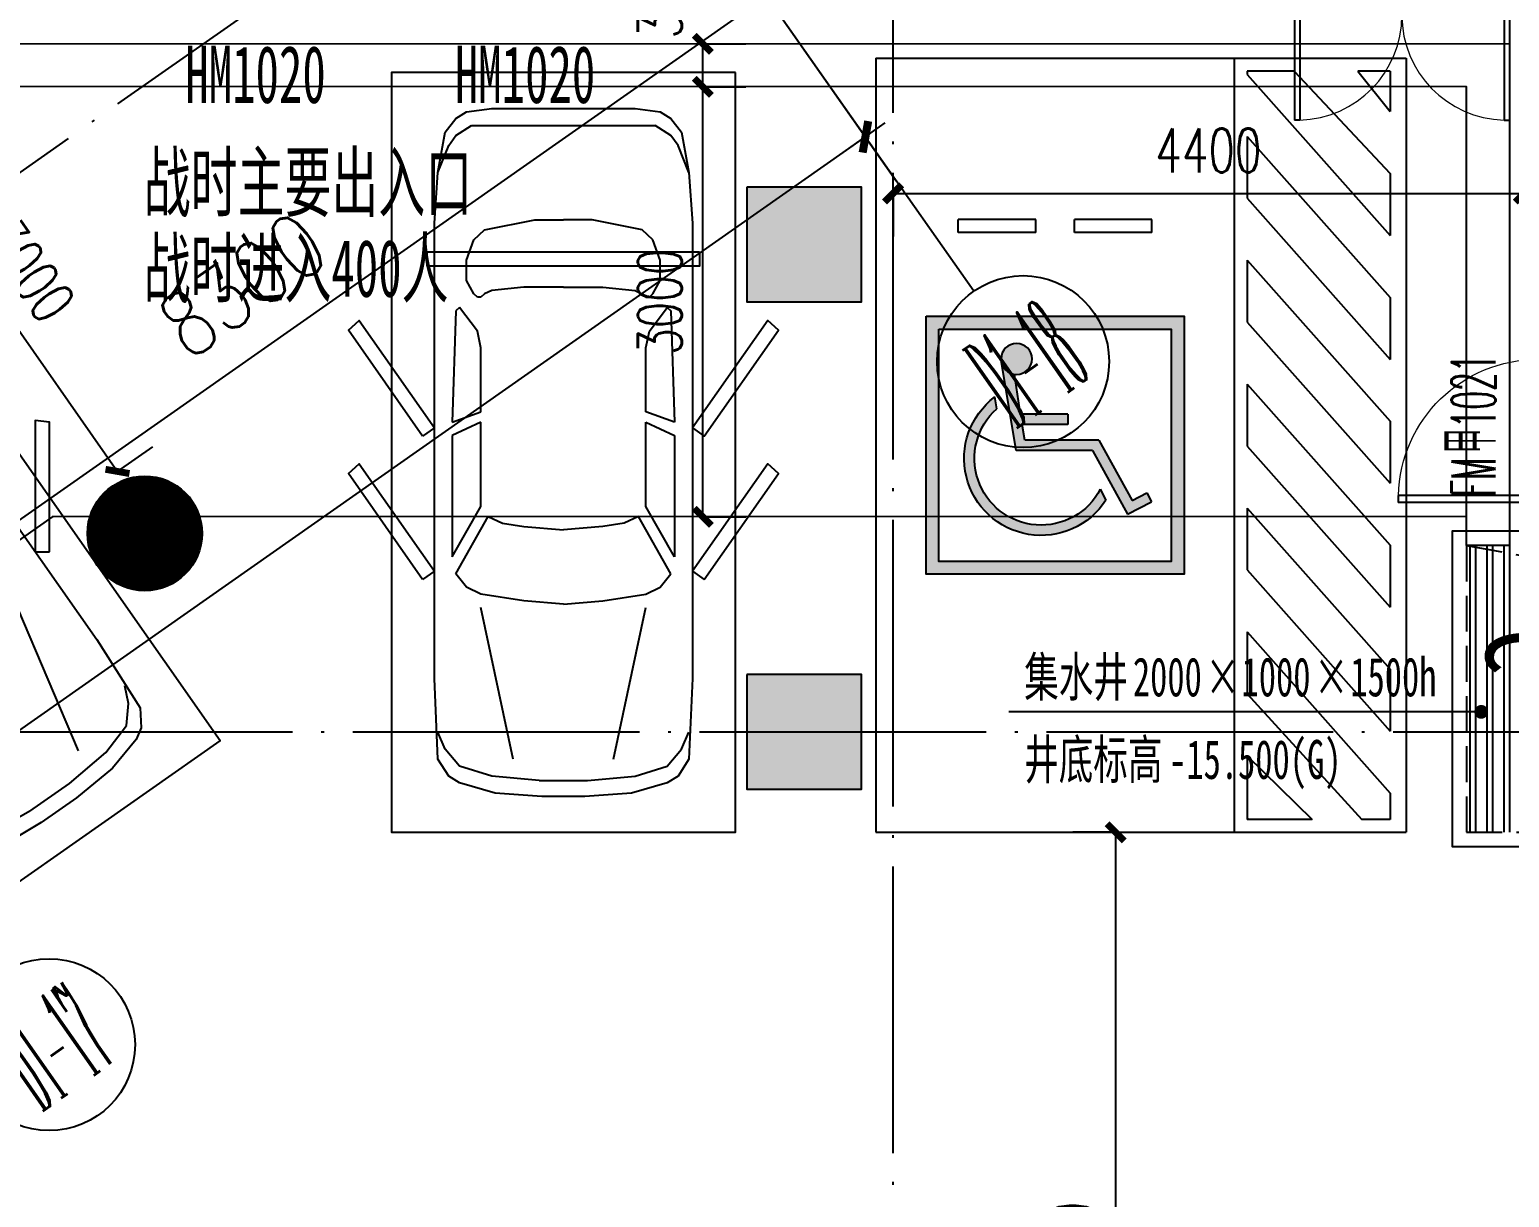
# Model space of a CAD drawing. Header units: millimetres. Extents: x 12325263 to 13848842, y -1463133 to 573208.
# Drawn here: x 12552273 to 12562597, y -1322835 to -1314687 of the extents above; entities that cross this region are included whole.
import ezdxf
from ezdxf.enums import TextEntityAlignment as Align

# ---------------------------------------------------------------- set-up
doc = ezdxf.new("R2010")
doc.units = ezdxf.units.MM
doc.header["$LTSCALE"] = 1000
for name, pattern in [('DASH', [0.35, 0.25, -0.1]), ('DOTE', [2.4200000000000004, 2, -0.2, 0.02, -0.2]), ('地下室负三层平面图$0$-3F平面$0$$AUDIT_BAD_LTYPE2', [0]), ('地下室轴网$0$DOTE', [2.4200000000000004, 2, -0.2, 0.02, -0.2])]:
    doc.linetypes.add(name, pattern=pattern)
for name, color, linetype in [('A-ANNO-DIMS', 83, 'Continuous'), ('A-AXIS', 16, 'DOTE'), ('A-COLS', 6, 'Continuous'), ('A-WALL-PATT', 8, 'Continuous'), ('A_WALL(防火墙)', 151, 'Continuous'), ('AXIS', 3, 'Continuous'), ('DOOR_FIRE', 1, 'Continuous'), ('DOOR_FIRE_TEXT', 7, 'Continuous'), ('G-合 -3F地下室墙柱$0$COLUMN', 6, 'Continuous'), ('J-集水井', 40, 'Continuous'), ('PUB_HATCH', 8, 'Continuous'), ('PUB_TEXT', 7, 'Continuous'), ('人防墙', 6, 'Continuous'), ('人防门编号', 73, 'Continuous'), ('商业酒店共享车位', 53, 'Continuous'), ('地下室轴网$0$DIM-AXISDIMS', 3, 'Continuous'), ('地下室轴网$0$DIM-AXISDOWN', 16, 'Continuous'), ('水沟+分水线', 133, 'Continuous'), ('酒店机动车位', 153, 'Continuous')]:
    doc.layers.add(name, color=color, linetype=linetype)
doc.layers.add('人防文字', color=3, linetype='Continuous', lineweight=15)
doc.styles.add('-黑体', font='simhei.ttf')
doc.styles.add('_TCH_DIM_T3', font='SIMPLEX.shx', dxfattribs={"width": 0.7058823529411765, "bigfont": 'GBCBIG.shx'})
doc.styles.add('_TCH_WINDOW', font='SIMPLEX', dxfattribs={"width": 0.7, "height": 3.5, "bigfont": 'GBCBIG'})
doc.styles.add('地下室轴网$0$COMPLEX', font='COMPLEX')
doc.styles.add('地下室轴网$0$DIM_FONT', font='SIMPLEX', dxfattribs={"width": 0.8})
doc.styles.add('宋体', font='', dxfattribs={"width": 0.65})
doc.styles.add('标注宋体', font='', dxfattribs={"width": 0.6})
doc.styles.add('黑体', font='simhei.ttf', dxfattribs={"width": 0.7})
doc.styles.get('宋体').set_extended_font_data('SimSun')
doc.styles.get('标注宋体').set_extended_font_data('NSimSun')
doc.dimstyles.new('_TCH_ARCH&&120', dxfattribs={"dimtxt": 306, "dimasz": 120, "dimexe": 300, "dimexo": 360, "dimgap": 147, "dimtad": 1, "dimdec": 0, "dimzin": 0, "dimdsep": 46, "dimtxsty": '_TCH_DIM_T3', "dimblk": 'ARCHTICK', "dimcen": 0.09, "dimclrt": 7, "dimazin": 2, "dimtfac": 1, "dimtdec": 0, "dimtix": 1, "dimtmove": 2, "dimatfit": 3, "dimfxl": 1, "dimfxlon": 1, "dimtolj": 1, "dimtzin": 0, "dimarcsym": 0})
doc.dimstyles.new('地下室轴网$0$DIMN-150', dxfattribs={"dimscale": 1.5, "dimtxt": 300, "dimasz": 0.75, "dimexe": 250, "dimexo": 300, "dimgap": 150, "dimtad": 1, "dimdec": 0, "dimdsep": 46, "dimtxsty": '地下室轴网$0$DIM_FONT', "dimblk": 'asdggbj-13-地下室轴网$0$_DIMX', "dimcen": 2.5, "dimclrd": 256, "dimclre": 256, "dimclrt": 256, "dimazin": 0, "dimtfac": 1, "dimtdec": 0, "dimtix": 1, "dimtmove": 2, "dimatfit": 3, "dimldrblk": 'asdggbj-13-地下室轴网$0$_DIMX', "dimfxl": 1, "dimtolj": 1, "dimtzin": 0, "dimarcsym": 0})

# ---------------------------------------------------------------- blocks, each defined once
blk = doc.blocks.new('asdgafgf20230228-rf3')
at = {"layer": '人防文字', "style": '标注宋体', "width": 0.6}
for s, p in [('战时主要出入口', (10091.91286417656, 44385.76258994523, -0.5373462883999985)), ('战时进入400人', (10091.91203356721, 43785.76258958015, -0.5373462883999985))]:
    blk.add_text(s, height=400, rotation=359.999920105463, dxfattribs=at).set_placement(p)
at = {"layer": '人防门编号', "style": '标注宋体', "width": 0.6}
for p in [(10382.56509065069, 45138.19753195415, 1.000179789166272e-09), (12262.70295758918, 45138.19681754452, 1.458787080090007)]:
    blk.add_text('HM1020', height=399.9999999999999, rotation=359.9994518639789, dxfattribs=at).set_placement(p)
blk = doc.blocks.new('_FZH')
blk.add_lwpolyline([(-0.5, -0.5), (0.5, -0.5), (0.5, 0.5), (-0.5, 0.5)], close=True)
at = {"layer": 'PUB_HATCH'}
blk.add_solid([(-0.5, -0.5), (0.5, -0.5), (-0.5, 0.5), (0.5, 0.5)], dxfattribs=at)
blk = doc.blocks.new('asdgadfg')
at = {"layer": 'A-COLS', "xscale": 800, "yscale": 800, "zscale": 800, "rotation": 270}
for p in [(-46619.98514414765, 69700.00000022352), (-46619.98514414765, 66300.00000022352)]:
    blk.add_blockref('_FZH', p, dxfattribs=at)
blk = doc.blocks.new('asdfsfsdf')
at = {"color": 253, "linetype": '地下室负三层平面图$0$-3F平面$0$$AUDIT_BAD_LTYPE2', "transparency": 33554559, "extrusion": (0.0004477907748714072, 3.529959095306893e-16, 0.999999899741706)}
for p, q in [((-499.9999510645866, -141.1764707579277, 0.2238953878532797), (-724.9999280292541, -211.764705659356, 0.3246483119859617)), ((-168.7499837987125, -110.000000001397, 0.07556469346370548), (-499.9999510645866, -141.1764707579277, 0.2238953878532797)), ((168.7499823644757, -109.9999999995343, -0.07556469305539444), (-168.7499837987125, -110.000000001397, 0.07556469346370548)), ((168.7499823644757, -109.9999999995343, -0.07556469305539444), (499.999950107187, -141.1764707579277, -0.2238953876585836)), ((499.999950107187, -141.1764707579277, -0.2238953876585836), (724.9999261181802, -211.7647058977745, -0.3246483115967724)), ((-724.9999280292541, -211.764705659356, 0.3246483119859617), (-824.9999170508236, -329.4117646231316, 0.3694273889297957)), ((-349.9999665804207, -258.8235292448662, 0.1567267717199455), (-574.9999421145767, -1317.647058726754, 0.2574796953287081)), ((349.9999641925097, -258.8235292430036, -0.1567267711171998), (574.9999411571771, -1317.647058724891, -0.2574796952492556)), ((724.9999261181802, -211.7647058977745, -0.3246483115967724), (824.9999175239354, -329.4117646231316, -0.3694273894917245)), ((-824.9999170508236, -329.4117646231316, 0.3694273889297957), (-874.99991251342, -447.0588235869072, 0.3918169277702976)), ((824.9999175239354, -329.4117646231316, -0.3694273894917245), (874.9999125096947, -447.0588235869072, -0.3918169281189517)), ((2.365559339523315e-07, -1341.176470519509), (-274.9999726694077, -1364.705882550683, 0.1231424633135522)), ((2.365559339523315e-07, -1341.176470519509), (274.9999717120081, -1364.705882312264, -0.1231424628849248)), ((-574.9999425914139, -1411.764705897775, 0.2574796953093296), (-674.9999320898205, -1458.823529244866, 0.3022587728158986)), ((-274.9999726694077, -1364.705882550683, 0.1231424633135522), (-574.9999425914139, -1411.764705897775, 0.2574796953093296)), ((274.9999717120081, -1364.705882312264, -0.1231424628849248), (574.9999416340142, -1411.764705897775, -0.2574796953464441)), ((574.9999416340142, -1411.764705897775, -0.2574796953464441), (674.9999316073954, -1458.823529481422, -0.3022587727170486)), ((-674.9999320898205, -1458.823529244866, 0.3022587728158986), (-749.9999260008335, -1552.941176654305, 0.3358430815717435)), ((674.9999316073954, -1458.823529481422, -0.3022587727170486), (749.9999240897596, -1552.941176414024, -0.3358430809488905)), ((-749.9999260008335, -1552.941176654305, 0.3358430815717435), (-524.9999480806291, -1952.941176654305, 0.2350901571286059)), ((749.9999240897596, -1552.941176414024, -0.3358430809488905), (524.9999452158809, -1952.941176415887, -0.2350901560785282)), ((-774.9999220632017, -2517.647058726754, 0.3470378507689607), (-774.9999220632017, -1670.588235379662, 0.3470378503031141)), ((-774.9999220632017, -1670.588235379662, 0.3470378503031141), (-574.9999421145767, -2023.529411557596, 0.257479695328853)), ((774.9999230131507, -1670.588235379662, -0.3470378509613082), (574.9999421108514, -2023.529411794152, -0.2574796950939764)), ((774.9999225363135, -2517.64705896331, -0.3470378506309664), (774.9999230131507, -1670.588235379662, -0.3470378509613082)), ((-524.9999480806291, -1952.941176654305, 0.2350901571286059), (-424.9999581072479, -1905.882352830376, 0.1903110794088359)), ((-424.9999581072479, -1905.882352830376, 0.1903110794088359), (-274.9999731462449, -1882.35294127604, 0.1231424632944275)), ((-274.9999731462449, -1882.35294127604, 0.1231424632944275), (2.365559339523315e-07, -1858.823529244866)), ((274.9999717120081, -1882.352941035759, -0.1231424628847421), (2.365559339523315e-07, -1858.823529244866)), ((424.999956196174, -1905.882352830376, -0.1903110785527894), (274.9999717120081, -1882.352941035759, -0.1231424628847421)), ((524.9999452158809, -1952.941176415887, -0.2350901560785282), (424.999956196174, -1905.882352830376, -0.1903110785527894)), ((-574.9999421145767, -2023.529411557596, 0.257479695328853), (-574.9999421145767, -2611.764705659356, 0.2574796952125222)), ((574.9999421108514, -2023.529411794152, -0.2574796950939764), (574.9999411571771, -2611.764705897775, -0.2574796951324972)), ((-574.9999421145767, -2611.764705659356, 0.2574796952125222), (-774.9999220632017, -2517.647058726754, 0.3470378507689607)), ((574.9999411571771, -2611.764705897775, -0.2574796951324972), (774.9999225363135, -2517.64705896331, -0.3470378506309664)), ((-774.9999215863645, -2611.764705899637, 0.3470378500898093), (-574.9999416377395, -2682.35294127604, 0.2574796952319682)), ((-749.9999255239964, -3388.235294345301, 0.3358430813588681), (-774.9999215863645, -2611.764705899637, 0.3470378500898093)), ((-574.9999416377395, -2682.35294127604, 0.2574796952319682), (-574.9999421145767, -3129.41176486155, 0.257479695562074)), ((774.9999225363135, -2611.764705659356, -0.3470378507473485), (574.9999416340142, -2682.35294127604, -0.2574796952294666)), ((574.9999416340142, -2682.35294127604, -0.2574796952294666), (574.9999416340142, -3129.411764621269, -0.2574796948800628)), ((749.9999245665967, -3388.235294343438, -0.3358430809290396), (774.9999225363135, -2611.764705659356, -0.3470378507473485)), ((-574.9999421145767, -3129.41176486155, 0.257479695562074), (-599.9999405629933, -3247.058823586907, 0.2686744650115782)), ((574.9999416340142, -3129.411764621269, -0.2574796948800628), (599.9999391268939, -3247.058823586907, -0.2686744647175814)), ((-599.9999405629933, -3247.058823586907, 0.2686744650115782), (-724.9999270755798, -3411.764705897775, 0.324648311792771)), ((599.9999391268939, -3247.058823586907, -0.2686744647175814), (724.9999275486916, -3411.764705897775, -0.3246483115377303)), ((-724.9999270755798, -3411.764705897775, 0.324648311792771), (-749.9999255239964, -3388.235294345301, 0.3358430813588681)), ((724.9999275486916, -3411.764705897775, -0.3246483115377303), (749.9999245665967, -3388.235294343438, -0.3358430809290396)), ((-624.9999380558729, -3505.882353068795, 0.2798692348493339), (-674.9999320898205, -3599.999999762978, 0.3022587729329561)), ((-599.9999405629933, -3482.352941274177, 0.2686744655939557), (-624.9999380558729, -3505.882353068795, 0.2798692348493339)), ((-574.9999421145767, -3482.35294127604, 0.2574796953293679), (-599.9999405629933, -3482.352941274177, 0.2686744655939557)), ((-549.9999470058829, -3505.882352830376, 0.2462849269087827), (-574.9999421145767, -3482.35294127604, 0.2574796953293679)), ((-499.9999496340752, -3529.41176486155, 0.2238953872139153), (-549.9999470058829, -3505.882352830376, 0.2462849269087827)), ((499.999950107187, -3529.41176486155, -0.2238953881230394), (549.9999441411346, -3505.882352830376, -0.2462849258573907)), ((549.9999441411346, -3505.882352830376, -0.2462849258573907), (574.9999416340142, -3482.35294127604, -0.2574796952294021)), ((574.9999416340142, -3482.35294127604, -0.2574796952294021), (599.9999391268939, -3482.352941274177, -0.2686744647174983)), ((599.9999391268939, -3482.352941274177, -0.2686744647174983), (624.9999351911247, -3505.882352830376, -0.2798692334487053)), ((624.9999351911247, -3505.882352830376, -0.2798692334487053), (674.9999311305583, -3600.000000001397, -0.3022587726192891)), ((-674.9999320898205, -3599.999999762978, 0.3022587729329561), (-674.9999320898205, -3741.17647075979, 0.3022587729329017)), ((-274.9999731462449, -3552.941176415887, 0.1231424632950173), (-499.9999496340752, -3529.41176486155, 0.2238953872139153)), ((7.133930921554565e-07, -3552.941176654305), (-274.9999731462449, -3552.941176415887, 0.1231424632950173)), ((7.133930921554565e-07, -3552.941176654305), (274.9999726656824, -3552.941176415887, -0.1231424630783778)), ((274.9999726656824, -3552.941176415887, -0.1231424630783778), (499.999950107187, -3529.41176486155, -0.2238953881230394)), ((674.9999311305583, -3600.000000001397, -0.3022587726192891), (674.9999316073954, -3741.176470281091, -0.3022587730655932)), ((-674.9999320898205, -3741.17647075979, 0.3022587729329017), (-624.9999380558729, -3882.352941037621, 0.2798692345000124)), ((674.9999316073954, -3741.176470281091, -0.3022587730655932), (624.9999351911247, -3882.352941037621, -0.2798692334484588)), ((-624.9999380558729, -3882.352941037621, 0.2798692345000124), (-549.9999460522085, -3952.941176414024, 0.2462849269474509)), ((624.9999351911247, -3882.352941037621, -0.2798692334484588), (549.9999450948089, -3952.941176654305, -0.2462849259351472)), ((-549.9999460522085, -3952.941176414024, 0.2462849269474509), (-199.9999792352319, -4023.529411794152, 0.08955815500490981)), ((-199.9999792352319, -4023.529411794152, 0.08955815500490981), (2.365559339523315e-07, -4023.529411553871)), ((199.9999801851809, -4023.529411553871, -0.08955815519579101), (2.365559339523315e-07, -4023.529411553871)), ((549.9999450948089, -3952.941176654305, -0.2462849259351472), (199.9999801851809, -4023.529411553871, -0.08955815519579101)), ((-874.9999120365828, -4352.941176656168, 0.3918169277909837), (-799.9999205116183, -4541.176470521372, 0.3582326202192607)), ((874.9999125096947, -4352.941176414024, -0.3918169282337609), (799.9999190755188, -4541.176470757928, -0.3582326193421601)), ((-799.9999205116183, -4541.176470521372, 0.3582326202192607), (-749.9999260008335, -4611.764706136193, 0.3358430813398884)), ((799.9999190755188, -4541.176470757928, -0.3582326193421601), (749.9999240897596, -4611.764706136193, -0.3358430808314997)), ((-749.9999260008335, -4611.764706136193, 0.3358430813398884), (-641.2499364260584, -4680.000000241678, 0.2871458345919543)), ((749.9999240897596, -4611.764706136193, -0.3358430808314997), (641.249935945496, -4680.000000001397, -0.2871458343748414)), ((641.249935945496, -4680.000000001397, -0.2871458343748414), (-641.2499364260584, -4680.000000241678, 0.2871458345919543))]:
    blk.add_line(p, q, dxfattribs=at)
for points in [[(-474.9999997620226, -23.52941179275513), (-149.9999997613286, -7.049211745248385e-29), (149.9999997613286, 7.049211745248385e-29), (474.9999992851854, -23.52941203117371), (724.9999997609804, -94.11764716915788), (799.9999992858793, -141.1764707565308), (875.0000002394273, -258.8235292453319), (899.9999983314156, -823.5294117927554), (899.99999928509, -4000.000000238419), (875.0000002394273, -4352.941176414491), (824.9999992870789, -4635.294117448852), (750.0000002408798, -4729.411765098573), (674.9999992854691, -4776.470588445664), (500.0000002381968, -4800.000000000001), (-500.000000715034, -4800.000000000001), (-674.9999997604438, -4776.470588210971), (-750.0000007158543, -4729.411765098573), (-825.0000007175906, -4635.294117927552), (-874.9999997607275, -4352.941176654772), (-900.0000007137389, -4000.000000238419), (-900.0000007156016, -823.5294117927554), (-874.999999285753, -258.8235297203065), (-800.0000007145284, -141.1764707602561), (-724.9999997591177, -94.11764669418336)], [(-981.91520381036, -1513.230591773987), (-1500.00000071459, -2253.132360218093), (-1425.335413217106, -2320.844957351685), (-900.0000007156016, -1570.588235139847)]]:
    blk.add_lwpolyline(points, close=True, dxfattribs=at)
for points, elevation in [([(981.915204765897, -1513.230591773987), (1499.999998807242, -2253.132359979675), (1425.335412263431, -2320.844957351685), (899.9999988082526, -1570.588235378266)], 1.176665431756874e-10), ([(-900.0000007156016, -2570.588235378266), (-981.9152042871972, -2513.230591535569), (-1500.00000071459, -3253.132359743119), (-1425.335413217105, -3320.844957351685)], -1.149049744242348e-10), ([(981.915204765897, -2513.230591773987), (1499.99999785543, -3253.132359743119), (1425.335412265294, -3320.844957351685), (899.9999992850899, -2570.588235378266)], 1.171056029924955e-10)]:
    blk.add_lwpolyline(points, close=True, dxfattribs=dict(at, elevation=elevation))
blk = doc.blocks.new('A$C06465456')
for points in [[(0, 5300.000174847431), (2400, 5300.000174847431), (2400, 0.0001748474314808846), (0, 0.0001748474314808846)], [(250, 4050.000174847431), (250, 3950.000174847431), (2150, 3950.000174847431), (2150, 4050.000174847431)]]:
    blk.add_lwpolyline(points, close=True)
at = {"xscale": -1, "rotation": 180}
blk.add_blockref('asdfsfsdf', (1200.000000244007, 250.000174849527), dxfattribs=at)
blk = doc.blocks.new('A$C7FE34CB8')
at = {"extrusion": (-4.726215064181508e-20, 1.233115995601054e-09, 1)}
h = blk.add_hatch(color=256, dxfattribs=at)
h.paths.add_polyline_path([(1550.00375790894, 3599.999509651214), (3350.003757670522, 3599.999469596893), (3350.003717377782, 1799.999469596893), (1550.0037176162, 1799.999510128051)])
h.paths.add_polyline_path([(1640.003755882382, 3509.999507743865), (1640.003719642758, 1889.999507743865), (3260.003719463944, 1889.999471504241), (3260.003755703568, 3509.999471504241)], flags=16)
edge = h.paths.add_edge_path(flags=0)
edge.add_line((2826.240558221936, 3302.253380138427), (2820.417538300157, 3267.269604522735))
edge.add_ellipse((2718.240558221936, 3302.253382522613), major_axis=(102.5219011450554, 33.95967878589286), ratio=0.999999999977671, start_angle=161.6728995538629, end_angle=322.7725099513697, ccw=False)
edge.add_ellipse((2718.240558221936, 3302.253382522613), major_axis=(76.36753236051386, 76.36753236051385), ratio=0.9999999999929499, start_angle=-45.00000128086242, end_angle=134.9999987191376, ccw=False)
edge = h.paths.add_edge_path(flags=0)
edge.add_line((2870.784418538213, 3036.829828578979), (2856.338039889932, 2954.900354702026))
edge.add_ellipse((2546.715377405286, 2607.943988639861), major_axis=(393.1815271696696, 248.3006233748568), ratio=0.999999999994809, start_angle=175.154776496025, end_angle=375.9813011231978, ccw=False)
edge.add_line((2133.966333344579, 2393.740488369018), (2095.103578224778, 2317.468041259795))
edge.add_ellipse((2546.780154123902, 2608.315027076751), major_axis=(153.4497585367178, 514.8367410825235), ratio=0.9999999999896629, start_angle=139.3755608686459, end_angle=339.5036748822673)
h = blk.add_hatch(color=256, dxfattribs=at)
edge = h.paths.add_edge_path()
edge.add_line((2144.882081702352, 2735.999496299773), (2659.588564947248, 2735.999484855682))
edge.add_line((2659.588564947248, 2735.999484855682), (2678.631881251931, 2843.999484378844))
edge.add_line((2678.631881251931, 2843.999484378844), (2360.003740802407, 2843.999491531402))
edge.add_line((2360.003740862012, 2843.999491531402), (2360.003742471337, 2915.999491531402))
edge.add_line((2360.003742530942, 2915.999491531402), (2691.327425554395, 2915.999483902007))
edge.add_line((2691.327425554395, 2915.999484378844), (2733.805876508355, 3195.380931217223))
edge.add_ellipse((2718.240558221936, 3302.253382522613), major_axis=(76.3675323622801, -76.36753236228014), ratio=0.9999999999775171, start_angle=323.2865157200883, end_angle=386.0996091181659)
edge.add_line((2820.417538300157, 3267.269604045898), (2720.003736808896, 2663.99948342517))
edge.add_line((2720.003736749291, 2663.99948342517), (2189.003736808896, 2663.999495346099))
edge.add_line((2189.003736868501, 2663.999495346099), (1943.848857060075, 2218.855977851897))
edge.add_line((1943.848857060075, 2218.855977851897), (1776.270740881562, 2304.241297561675))
edge.add_line((1776.270740881562, 2304.241297561675), (1808.958058312535, 2368.393766719848))
edge.add_line((1808.958058312535, 2368.393766719848), (1912.383705511689, 2315.695764381438))
edge.add_line((1912.383705452085, 2315.695764381438), (2144.882081702352, 2735.999496299773))
for p, q in [((0.003851786255836487, 5399.999547321349), (0.003717675805091858, -0.0004531554877758026)), ((3700.003851786256, 5399.999465305358), (0.003851786255836487, 5399.999547321349)), ((1200.003851786256, 5399.999521095306), (1200.003717675805, -0.0004793815314769745)), ((3700.003851786256, 5399.999465305358), (3700.003717675805, -0.0005351714789867401)), ((110.9035993367434, 5309.999455768615), (336.4661816507578, 5309.999461013824)), ((110.9035993367434, 5309.999455768615), (110.9036055952311, 5028.046227771789)), ((782.2348904758692, 5309.999468643218), (110.9036153107882, 4595.835341770202)), ((336.4661816507578, 5309.999461013824), (110.9036055952311, 5028.046227771789)), ((1110.003599777818, 5287.499476272613), (110.9036249667406, 4163.624455768615)), ((782.2348904758692, 5309.999468643218), (1110.003599241376, 5309.999476272613)), ((1110.003599241376, 5309.999476272613), (1110.003599777818, 5287.499476272613)), ((1110.003609374166, 4855.288590271026), (110.9036345630884, 3731.413569767028)), ((1110.003609374166, 4855.288590271026), (1110.003619030118, 4423.077704269439)), ((110.9036153107882, 4595.835341770202), (110.9036249667406, 4163.624455768615)), ((1110.003619030118, 4423.077704269439), (110.9036442190409, 3299.202683765441)), ((1775.003784433007, 4274.999514896423), (2315.003784373403, 4274.999514896423)), ((1775.003784492612, 4184.999514896423), (1775.003784433007, 4274.999514896423)), ((2315.003784433007, 4184.999514896423), (2315.003784373403, 4274.999514896423)), ((2585.003784433007, 4184.999514896423), (2585.003784373403, 4274.999514896423)), ((2585.003784373403, 4274.999514896423), (3125.003784313798, 4274.999514896423)), ((3125.003784373403, 4184.999514896423), (3125.003784313798, 4274.999514896423)), ((1775.003784492612, 4184.999514896423), (2315.003784433007, 4184.999514896423)), ((2585.003784433007, 4184.999514896423), (3125.003784373403, 4184.999514896423)), ((1110.00362868607, 3990.866818267852), (110.9036538749933, 2866.991797763854)), ((1110.00362868607, 3990.866818267852), (1110.003638401628, 3558.655932266265)), ((110.9036345630884, 3731.413569767028), (110.9036442190409, 3299.202683765441)), ((1110.003638401628, 3558.655932266265), (110.9036635905504, 2434.780911762267)), ((2720.003736749291, 2663.99948342517), (2826.968435660005, 3306.626352149993)), ((1110.00364805758, 3126.445046264678), (110.9036732465029, 2002.57002576068)), ((1110.00364805758, 3126.445046264678), (1110.003657653928, 2694.234160263091)), ((2691.327425554395, 2915.999484378844), (2733.80587644875, 3195.380931217223)), ((2856.338039889932, 2954.900354702026), (2870.784418538213, 3036.829828578979)), ((2360.003742530942, 2915.999491531402), (2691.327425554395, 2915.999484378844)), ((2360.003742530942, 2915.999491531402), (2360.003740862012, 2843.999491531402)), ((110.9036538749933, 2866.991797763854), (110.9036635905504, 2434.780911762267)), ((2360.003740862012, 2843.999491531402), (2678.631881251931, 2843.999484378844)), ((2659.588564947248, 2735.999484855682), (2678.631881251931, 2843.999484378844)), ((1110.003657653928, 2694.234160263091), (110.9036829024553, 1570.359139759094)), ((2144.882081702352, 2735.999496299773), (1912.383705452085, 2315.695764381438)), ((2144.882081702352, 2735.999496299773), (2659.588564947248, 2735.999484855682)), ((2189.003736808896, 2663.999495346099), (1943.848857060075, 2218.855977851897)), ((2189.003736808896, 2663.999495346099), (2720.003736808896, 2663.99948342517)), ((2133.966333344579, 2393.740488369018), (2095.103578224778, 2317.468041259795)), ((1808.958058312535, 2368.393766719848), (1776.270740881562, 2304.241297561675)), ((1943.848857060075, 2218.855977851897), (1776.270740881562, 2304.241297561675)), ((1912.383705452085, 2315.695764381438), (1808.958058312535, 2368.393766719848)), ((1110.00366730988, 2262.023274261504), (110.9036925584078, 1138.148253757507)), ((1110.00366730988, 2262.023274261504), (1110.003677025437, 1829.812388259917)), ((110.9036732465029, 2002.57002576068), (110.9036828428507, 1570.359139759094)), ((1110.003677025437, 1829.812388259917), (110.9037022143602, 705.9373677559197)), ((1110.00368668139, 1397.601502258331), (110.9037119299173, 273.7264817543328)), ((1110.00368668139, 1397.601502258331), (1110.003696337342, 965.3906162567437)), ((110.9036925584078, 1138.148253757507), (110.9037022143602, 705.9373677559197)), ((1110.003696337342, 965.3906162567437), (309.6908041387796, 89.99946101382375)), ((1110.00370593369, 533.1797302551568), (655.459512963891, 89.99946864321828)), ((1110.00370593369, 533.1797302551568), (1110.003715887666, 89.99947674944997)), ((110.9037119299173, 273.7264817543328), (110.9037159830332, 89.99945624545217)), ((110.9037159830332, 89.99945624545217), (309.6908041387796, 89.99946101382375)), ((655.4595129042864, 89.99946864321828), (1110.003715887666, 89.99947674944997)), ((1110.003715649247, 100.9688442535698), (1101.228221729398, 89.99947627261281)), ((3700.003717675805, -0.0005351714789867401), (0.003717675805091858, -0.0004531554877758026))]:
    blk.add_line(p, q)
for points in [[(3350.003757670522, 3599.999469596893), (1550.00375790894, 3599.999509651214), (1550.0037176162, 1799.999510128051), (3350.003717377782, 1799.999469596893)], [(3260.003755703568, 3509.999471504241), (1640.003755882382, 3509.999507743865), (1640.003719642758, 1889.999507743865), (3260.003719463944, 1889.999471504241)]]:
    blk.add_lwpolyline(points, close=True)
blk.add_circle((2718.240558221936, 3302.253382522613), 107.9999999888241)
for centre, radius, start, end in [((2546.780154123902, 2608.315027076751), 537.2184828932517, 212.7786005903329, 52.90671910399848), ((2546.715377405286, 2607.943988639861), 465.0214112035156, 207.4278561677358, 48.25436300984365)]:
    blk.add_arc(centre, radius, start, end)
blk = doc.blocks.new('车位')
h = blk.add_hatch()
h.set_pattern_fill('ANSI31', color=256, scale=999.9999999999999, angle=-2.394345736421314e-08)
h.set_pattern_definition([(44.99999997605653, (-2400.000001788139, -5299.987687110901), (-1122.532014664547, 1122.532015602742), [])])
h.paths.add_polyline_path([(1879.999998450279, -3854.664422988892), (1879.999998569489, -3694.664422988892), (1719.999998450279, -3694.664423465729), (1559.999998569489, -3694.664422988892), (1559.999998569489, -3854.664422988892, 0.9898630017247371)])
for p, q in [((399.9999972712249, -1099.999999266118), (399.9999972712249, -1099.999999266118)), ((860.0160205308348, -1059.999999538064), (440.0000015441328, -1059.999999726191)), ((1499.999997032806, -1100.000607695431), (1499.999997032806, -1100.000607695431)), ((1960.220432037488, -1060.000607967377), (1539.99999868311, -1060.000607678667)), ((1999.999996913597, -1099.999999981374), (1999.999996913597, -1099.999999981374)), ((860.0160163957626, -1139.999999061227), (439.9999974090606, -1139.999999249354)), ((1959.999996932223, -1140), (1539.779563577846, -1140.000000188127)), ((1879.999998569489, -3694.664422988892), (1719.999998450279, -3694.664423465729)), ((1879.999998450279, -3854.664422988892), (1879.999998569489, -3694.664422988892))]:
    blk.add_line(p, q)
for points in [[(2399.999996781349, -5300.000001430511), (-2.741813659667969e-06, -5299.999999046326), (0, 0), (2399.999999880791, -9.5367431640625e-07)], [(289.9999990463257, -2468.601806640625), (2109.999998927116, -2468.601807117462), (2109.99999833107, -4269.228533267975), (289.9999980926514, -4269.228532314301)]]:
    blk.add_lwpolyline(points, close=True)
at = {"const_width": 39.99999999999999}
blk.add_lwpolyline([(519.9999985694885, -3813.032121181488), (519.9999986886978, -3590.069902896881, -1), (819.9999984502792, -3590.069902420044), (819.9999982118607, -4010.994340896606, 1), (1119.999998450279, -4010.994340896606), (1119.999998569489, -3590.069902896881, -1), (1419.999998569489, -3590.069902896881), (1419.999998211861, -4010.994341373444, 1), (1719.999998450279, -4010.994341373444), (1719.999998211861, -3963.042503356934)], format="xyb", dxfattribs=at)
at = {"const_width": 30}
for points in [[(1639.999998211861, -3694.664422988892), (1639.99999833107, -3534.203485965729)], [(1719.999998450279, -3694.664423465729), (1719.99999833107, -3599.861834049225)], [(1799.999998688698, -3694.664422988892), (1799.999998450279, -3534.203485488892)]]:
    blk.add_lwpolyline(points, dxfattribs=at)
blk.add_lwpolyline([(1879.99999833107, -3851.403974533081, -1), (1559.999998569489, -3854.664422988892), (1559.999998569489, -3694.664422988892), (1719.999998450279, -3694.664423465729)], format="xyb")
for centre, radius, start, end in [((439.999996913597, -1099.999998772517), 39.99999999999999, 90, 180), ((439.999996913597, -1099.999998772517), 39.99999999999999, 180, 270), ((859.9999972712249, -1100.000002399087), 39.99999999999998, 0, 90), ((859.9999972712249, -1100.000002399087), 39.99999999999998, 270, 0), ((1539.999996555969, -1100.000607678667), 39.99999999999999, 90, 180), ((1539.999996555969, -1100.000607678667), 39.99999999999999, 180, 270), ((1959.999997390434, -1100.000000476837), 39.99999999999999, 0, 90), ((1959.999996913597, -1100.0006108284), 39.99999999999998, 0, 90), ((1959.999997390434, -1100.000000476837), 39.99999999999999, 270, 0), ((1959.999996913597, -1100.0006108284), 39.99999999999998, 270, 0)]:
    blk.add_arc(centre, radius, start, end)
at = {"xscale": -1, "rotation": 180}
blk.add_blockref('asdfsfsdf', (1200.000000184402, -5050.000001905253), dxfattribs=at)
at = {"insert": (661.5946944952011, -2614.821184158325), "char_height": 349.9999999999999, "attachment_point": 1, "rotation": 359.99999997605653, "style": '黑体'}
blk.add_mtext_dynamic_manual_height_columns('充电位', width=1328.110077857971, gutter_width=1750, heights=[0], dxfattribs=at)
blk = doc.blocks.new('asdfadfgsdhfghdgj')
at = {"layer": 'J-集水井', "linetype": 'DASH'}
h = blk.add_hatch(dxfattribs=at)
h.set_pattern_fill('ANSI32', color=98, scale=25, angle=494.9999999990569, style=0)
h.set_pattern_definition([(180, (200.0049498341978, -200.0001934748143), (-1.959818973773508e-09, -119.0625), []), (180, (160.3174324892461, -160.312676070258), (-1.959818973773508e-09, -119.0625), [])])
h.paths.add_polyline_path([(0.004189576953649521, -7.903389632701874e-05), (2000.003048982471, -7.951073348522186e-05), (2000.00380929932, 999.9998061675578), (0.004949893802404404, 999.999806644395)])
at = {"layer": 'J-集水井', "color": 251, "linetype": 'Continuous'}
blk.add_lwpolyline([(2100.003429284319, 1099.999920602422), (-99.99657071009278, 1099.999920733739), (-99.99657106772065, -100.000079147052), (2100.003428997472, -100.0000792783685)], close=True, dxfattribs=at)
at = {"layer": 'J-集水井', "linetype": 'DASH'}
blk.add_lwpolyline([(2000.003429260105, 999.9999206084758), (0.003429260104894638, 999.9999207276851), (0.003428962081670761, -7.915310561656952e-05), (2000.003429021686, -7.92723149061203e-05)], close=True, dxfattribs=at)
blk.add_lwpolyline([(0.003428962081670761, -7.915310561656952e-05), (151.3587962053716, 847.2045259494334), (2000.003429260105, 999.9999206084758)], dxfattribs=at)
at = {"layer": 'J-集水井', "color": 7, "style": '-黑体', "width": 0.8}
blk.add_text('C', height=599.9999999999999, rotation=3.308372879224922e-06, dxfattribs=at).set_placement((575.4416482113302, 136.1278008241206))
blk = doc.blocks.new('qlzw')
at = {"layer": 'A-AXIS'}
for p, q in [((12424866.81071017, 979489.7590900625), (12424866.81071017, 1082089.759090747)), ((12411416.81071017, 1062289.759090748), (12486866.81071017, 1062289.759090747))]:
    blk.add_line(p, q, dxfattribs=at)
blk = doc.blocks.new('_YZH')
blk.add_circle((0, 0), 0.5)
at = {"layer": 'PUB_HATCH', "const_width": 0.5}
blk.add_lwpolyline([(-0.25, 0, 1), (0.25, 0, 1)], format="xyb", close=True, dxfattribs=at)
blk = doc.blocks.new('asdggG-合 -3F地下室墙柱')
at = {"layer": 'G-合 -3F地下室墙柱$0$COLUMN', "color": 2, "xscale": 800.0000004699243, "yscale": 800.0000004699243, "zscale": 800.0000004699243}
blk.add_blockref('_YZH', (711592632.0160805, 2542254141.5511, 2.016353864074124e-09), dxfattribs=at)
blk = doc.blocks.new('asdggbj-13-地下室轴网$0$_DIMX')
blk.add_line((-150, 0), (150, 0))
at = {"const_width": 50}
blk.add_lwpolyline([(-70, -70), (70, 70)], dxfattribs=at)
blk = doc.blocks.new('*D1260')
at = {"layer": 'Defpoints', "color": 0, "transparency": 16777216}
for p in [(711594313.1952784, 2542260529.485304), (711564968.2638743, 2542231184.553869), (711567761.3356605, 2542228391.482086)]:
    blk.add_point(p, dxfattribs=at)
at = {"layer": '地下室轴网$0$DIM-AXISDIMS', "lineweight": -2, "transparency": 16777216}
for p, q in [((711594631.3933301, 2542260211.287253), (711597371.4321077, 2542257471.248478)), ((711597105.4715695, 2542257735.618026), (711567762.1311557, 2542228392.277581)), ((711565286.461926, 2542230866.355818), (711568026.5007036, 2542228126.317043))]:
    blk.add_line(p, q, dxfattribs=at)
at = {"layer": '地下室轴网$0$DIM-AXISDIMS', "lineweight": -2, "transparency": 16777216, "xscale": 1.125, "yscale": 1.125, "zscale": 1.125}
for p, rotation in [((711597106.2670646, 2542257736.413521), 45.00000003025819), ((711567761.3356605, 2542228391.482086), 225.0000000302582)]:
    blk.add_blockref('asdggbj-13-地下室轴网$0$_DIMX', p, dxfattribs=dict(at, rotation=rotation))
at = {"layer": '地下室轴网$0$DIM-AXISDIMS', "transparency": 16777216, "insert": (711582115.603311, 2542243382.145854), "char_height": 450, "attachment_point": 5, "rotation": 45.00000003025819, "style": '地下室轴网$0$DIM_FONT'}
blk.add_mtext('\\A1;41500', dxfattribs=at)
blk = doc.blocks.new('asdggbj-13-地下室轴网$0$_axiso')
blk.add_circle((0, 0), 0.5)
at = {"color": 7, "style": '地下室轴网$0$COMPLEX', "width": 1.150013366770343}
blk.add_attdef('A', text='', height=0.55, dxfattribs=at).set_placement((-0.2613392464600111, -0.2957528192714562), (0.2808099121602936, -0.2957528192714562), align=Align.FIT)
blk = doc.blocks.new('*D1265')
at = {"layer": 'Defpoints', "color": 0, "transparency": 16777216}
for p in [(711594313.1952696, 2542260529.485312), (711596257.7389235, 2542258584.941662), (711588444.208991, 2542254660.499024)]:
    blk.add_point(p, dxfattribs=at)
at = {"layer": '地下室轴网$0$DIM-AXISDIMS', "lineweight": -2, "transparency": 16777216}
for p, q in [((711594631.3933214, 2542260211.287261), (711596522.9039667, 2542258319.776619)), ((711590389.5481398, 2542252716.750869), (711596256.9434285, 2542258584.146167)), ((711588762.4070429, 2542254342.300973), (711590653.9176879, 2542252450.790331))]:
    blk.add_line(p, q, dxfattribs=at)
at = {"layer": '地下室轴网$0$DIM-AXISDIMS', "lineweight": -2, "transparency": 16777216, "xscale": 1.125, "yscale": 1.125, "zscale": 1.125}
for p, rotation in [((711596257.7389235, 2542258584.941662), 45.00000004596918), ((711590388.7526448, 2542252715.955374), 225.0000000459692)]:
    blk.add_blockref('asdggbj-13-地下室轴网$0$_DIMX', p, dxfattribs=dict(at, rotation=rotation))
at = {"layer": '地下室轴网$0$DIM-AXISDIMS', "transparency": 16777216, "insert": (711593005.0477322, 2542255968.646569), "char_height": 450, "attachment_point": 5, "rotation": 45.00000004596918, "style": '地下室轴网$0$DIM_FONT'}
blk.add_mtext('\\A1;8300', dxfattribs=at)
blk = doc.blocks.new('_ArchTick')
at = {"color": 0, "linetype": 'ByBlock', "const_width": 0.4}
blk.add_lwpolyline([(-0.5, -0.5), (0.5, 0.5)], dxfattribs=at)
blk = doc.blocks.new('*D3303')
at = {"layer": 'A-ANNO-DIMS', "color": 0, "lineweight": -2, "transparency": 16777216}
for p, q in [((12559850.99990142, -1320286.785631776), (12559549.99990142, -1320286.785631776)), ((12559849.99990142, -1326186.785797125), (12559849.99990142, -1320286.785631776)), ((12559850.99990142, -1326186.785797125), (12559549.99990142, -1326186.785797125))]:
    blk.add_line(p, q, dxfattribs=at)
at = {"layer": 'Defpoints', "color": 0, "transparency": 16777216}
for p in [(12559849.99990142, -1320286.785631776), (12560676.8210777, -1320286.785631776), (12560676.82135502, -1326186.785797125)]:
    blk.add_point(p, dxfattribs=at)
at = {"layer": 'A-ANNO-DIMS', "color": 0, "lineweight": -2, "transparency": 16777216, "xscale": 120, "yscale": 120, "zscale": 120}
for p, rotation in [((12559849.99990142, -1320286.785631776), 90), ((12559849.99990142, -1326186.785797125), 270)]:
    blk.add_blockref('_ArchTick', p, dxfattribs=dict(at, rotation=rotation))
at = {"layer": 'A-ANNO-DIMS', "color": 7, "transparency": 16777216, "insert": (12559549.99990142, -1323236.785714449), "char_height": 306, "attachment_point": 5, "rotation": 90, "style": '_TCH_DIM_T3'}
blk.add_mtext('\\A1;5900', dxfattribs=at)
blk = doc.blocks.new('*D3338')
at = {"layer": 'A-ANNO-DIMS', "color": 0, "lineweight": -2, "transparency": 16777216}
for p, q in [((12556969.11147182, -1315085.697470857), (12557270.11146748, -1315085.748584024)), ((12556969.60203824, -1318085.697597414), (12556970.1114718, -1315085.697640668)), ((12556968.60203826, -1318085.697427603), (12557269.60203392, -1318085.74854077))]:
    blk.add_line(p, q, dxfattribs=at)
at = {"layer": 'Defpoints', "color": 0, "transparency": 16777216}
for p in [(12556350.50848391, -1315085.592425148), (12556970.1114718, -1315085.697640668), (12556349.99905035, -1318085.592381894)]:
    blk.add_point(p, dxfattribs=at)
at = {"layer": 'A-ANNO-DIMS', "color": 0, "lineweight": -2, "transparency": 16777216, "xscale": 120, "yscale": 120, "zscale": 120}
for p, rotation in [((12556970.1114718, -1315085.697640668), 89.99027053564174), ((12556969.60203824, -1318085.697597414), 269.9902705356417)]:
    blk.add_blockref('_ArchTick', p, dxfattribs=dict(at, rotation=rotation))
at = {"layer": 'A-ANNO-DIMS', "color": 7, "transparency": 16777216, "insert": (12556669.85675935, -1316585.646675686), "char_height": 306, "attachment_point": 5, "rotation": 89.99027053564173, "style": '_TCH_DIM_T3'}
blk.add_mtext('\\A1;3000', dxfattribs=at)
blk = doc.blocks.new('*D3339')
at = {"layer": 'A-ANNO-DIMS', "color": 0, "lineweight": -2, "transparency": 16777216}
for p, q in [((12556969.16241517, -1314785.697475182), (12557270.16241083, -1314785.748588349)), ((12556970.1114718, -1315085.697640668), (12556970.16241516, -1314785.697644993)), ((12556969.11147182, -1315085.697470857), (12557270.11146748, -1315085.748584024))]:
    blk.add_line(p, q, dxfattribs=at)
at = {"layer": 'Defpoints', "color": 0, "transparency": 16777216}
for p in [(12556350.55942727, -1314785.592429473), (12556970.16241516, -1314785.697644993), (12556350.50848391, -1315085.592425148)]:
    blk.add_point(p, dxfattribs=at)
at = {"layer": 'A-ANNO-DIMS', "color": 0, "lineweight": -2, "transparency": 16777216, "xscale": 120, "yscale": 120, "zscale": 120}
for p, rotation in [((12556970.16241516, -1314785.697644993), 89.99027053564174), ((12556970.1114718, -1315085.697640668), 269.9902705356417)]:
    blk.add_blockref('_ArchTick', p, dxfattribs=dict(at, rotation=rotation))
at = {"layer": 'A-ANNO-DIMS', "color": 7, "transparency": 16777216, "insert": (12556670.21580812, -1314471.24670617), "char_height": 306, "attachment_point": 5, "rotation": 89.99027053564173, "style": '_TCH_DIM_T3'}
blk.add_mtext('\\A1;300', dxfattribs=at)
blk = doc.blocks.new('*D3340')
at = {"layer": 'A-ANNO-DIMS', "color": 0, "lineweight": -2, "transparency": 16777216}
for p, q in [((12551162.55068756, -1315313.730189591), (12551408.9912251, -1315140.906402285)), ((12551163.36942689, -1315313.156024184), (12552885.86564588, -1317769.374006278)), ((12552885.04690655, -1317769.948171685), (12553131.48744409, -1317597.124384379))]:
    blk.add_line(p, q, dxfattribs=at)
at = {"layer": 'Defpoints', "color": 0, "transparency": 16777216}
for p in [(12550713.4011156, -1315628.709741532), (12552885.86564588, -1317769.374006278), (12552435.89733459, -1318084.927723626)]:
    blk.add_point(p, dxfattribs=at)
at = {"layer": 'A-ANNO-DIMS', "color": 0, "lineweight": -2, "transparency": 16777216, "xscale": 120, "yscale": 120, "zscale": 120}
for p, rotation in [((12551163.36942689, -1315313.156024184), 125.0412060203749), ((12552885.86564588, -1317769.374006278), 305.0412060203749)]:
    blk.add_blockref('_ArchTick', p, dxfattribs=dict(at, rotation=rotation))
at = {"layer": 'A-ANNO-DIMS', "color": 7, "transparency": 16777216, "insert": (12552270.23933459, -1316369.015393332), "char_height": 306, "attachment_point": 5, "rotation": 305.04120602037483, "style": '_TCH_DIM_T3'}
blk.add_mtext('\\A1;3000', dxfattribs=at)
blk = doc.blocks.new('*D3381')
at = {"layer": 'A-ANNO-DIMS', "color": 0, "lineweight": -2, "transparency": 16777216}
for p, q in [((12558296.8210777, -1315829), (12558296.8210777, -1316130)), ((12558296.8210777, -1315830), (12562696.82107846, -1315830)), ((12562696.82107846, -1315829), (12562696.82107846, -1316130))]:
    blk.add_line(p, q, dxfattribs=at)
at = {"layer": 'Defpoints', "color": 0, "transparency": 16777216}
for p in [(12558296.8210777, -1314686.670094645), (12562696.82107846, -1314686.670094645), (12562696.82107846, -1315830)]:
    blk.add_point(p, dxfattribs=at)
at = {"layer": 'A-ANNO-DIMS', "color": 0, "lineweight": -2, "transparency": 16777216, "xscale": 120, "yscale": 120, "zscale": 120, "rotation": 180}
blk.add_blockref('_ArchTick', (12558296.8210777, -1315830), dxfattribs=at)
at = {"layer": 'A-ANNO-DIMS', "color": 0, "lineweight": -2, "transparency": 16777216, "xscale": 120, "yscale": 120, "zscale": 120}
blk.add_blockref('_ArchTick', (12562696.82107846, -1315830), dxfattribs=at)
at = {"layer": 'A-ANNO-DIMS', "color": 7, "transparency": 16777216, "insert": (12560496.82107808, -1315530), "char_height": 306, "attachment_point": 5, "style": '_TCH_DIM_T3'}
blk.add_mtext('\\A1;4400', dxfattribs=at)
blk = doc.blocks.new('$DorLib2D$00000002')
for p, q in [((-0.5, -5.684341886080802e-17), (-0.5000000000000007, 0.4875)), ((-0.4750000000000007, 0.4875), (-0.5000000000000007, 0.4875)), ((-0.475, -2.842170943040401e-17), (-0.4750000000000007, 0.4875)), ((0.475, -2.842170943040401e-17), (0.4750000000000007, 0.4875)), ((0.4750000000000007, 0.4875), (0.5000000000000007, 0.4875)), ((0.5, -5.684341886080802e-17), (0.5000000000000007, 0.4875)), ((-0.5, -5.684341886080802e-17), (-0.475, -2.842170943040401e-17)), ((0.5, -5.684341886080802e-17), (0.475, -2.842170943040401e-17))]:
    blk.add_line(p, q)
at = {"lineweight": 13}
for centre, start, end in [((-0.4875, -4.263256414560601e-17), 0, 88.53071641864632), ((0.4875, -4.263256414560601e-17), 91.4692835813537, 180)]:
    blk.add_arc(centre, 0.4875, start, end, dxfattribs=at)
blk = doc.blocks.new('$DorLib2D$00000001')
for p, q in [((0.45, 0.9750000000000001), (0.5000000000000002, 0.9750000000000001)), ((0.45, 0), (0.45, 0.9750000000000001)), ((0.5, 0), (0.5, 0.9750000000000001)), ((0.5, 0), (0.45, 0))]:
    blk.add_line(p, q)
at = {"lineweight": 13}
blk.add_arc((0.475, 0), 0.975, 91.4692835813538, 180, dxfattribs=at)
blk = doc.blocks.new('asdfds')
at = {"layer": '地下室轴网$0$DIM-AXISDIMS', "color": 3}
blk.add_line((711598036.6164553, 2542256806.064132), (711594501.0825461, 2542260341.598035), dxfattribs=at)
at = {"layer": '地下室轴网$0$DIM-AXISDOWN', "linetype": '地下室轴网$0$DOTE'}
blk.add_line((711596763.8242368, 2542261897.232948), (711565509.7045172, 2542230643.113212), dxfattribs=at)
at = {"layer": '地下室轴网$0$DIM-AXISDIMS', "color": 3}
ref = blk.add_blockref('asdggbj-13-地下室轴网$0$_axiso', (711598460.8805233, 2542256381.800063), dxfattribs=dict(at, xscale=1200.000000000001, yscale=1200.000000000001, zscale=1200.000000000001, rotation=45.00000003304981))
ref.add_attrib('A', 'D1-18', dxfattribs={"layer": '0', "color": 7, "height": 660, "rotation": 45.00000014847308, "style": '地下室轴网$0$COMPLEX', "width": 0.2250026153427003}).set_placement((711598490.0814091, 2542255909.091771), (711598950.1102239, 2542256369.120588), align=Align.FIT)
ref = blk.add_blockref('asdggbj-13-地下室轴网$0$_axiso', (711592591.8942441, 2542250512.813774), dxfattribs=dict(at, xscale=1200.000000000001, yscale=1200.000000000001, zscale=1200.000000000001, rotation=45.00000003304981))
ref.add_attrib('A', 'D1-17', dxfattribs={"layer": '0', "color": 7, "height": 660, "rotation": 45, "style": '地下室轴网$0$COMPLEX', "width": 0.2250026154593122}).set_placement((711592621.0951288, 2542250040.105481), (711593081.123945, 2542250500.134297), align=Align.FIT)
at = {"layer": '地下室轴网$0$DIM-AXISDIMS'}
for base, p1, p2, angle, picture, middle in [((711567761.3356605, 2542228391.482086), (711594313.1952783, 2542260529.485304), (711564968.2638742, 2542231184.553869), 225.0000000302582, '*D1260', (711582115.603311, 2542243382.145854)), ((711596257.7389235, 2542258584.941662), (711588444.2089909, 2542254660.499024), (711594313.1952696, 2542260529.485312), 45.00000004596918, '*D1265', (711593005.0477322, 2542255968.646569))]:
    dim = blk.add_linear_dim(base=base, p1=p1, p2=p2, angle=angle, dimstyle='地下室轴网$0$DIMN-150', dxfattribs=at)
    dim.commit()
    dim.dimension.update_dxf_attribs({"geometry": picture, "text_midpoint": middle, "dimtype": 129})

msp = doc.modelspace()

# ---------------------------------------------------------------- hatches: boundary and pattern name
at = {"layer": 'A-WALL-PATT'}
h = msp.add_hatch(dxfattribs=at)
h.set_pattern_fill('ANSI37', color=252, scale=400)
h.set_pattern_definition([(45, (0, 0), (-449.0128060534576, 449.0128060534577), []), (135, (0, 0), (-449.0128060534577, -449.0128060534576), [])])
h.paths.add_polyline_path([(12504241.55586849, -1283957.969702356), (12637591.55586849, -1283957.969702356), (12637591.55586849, -1405607.969702357), (12504241.55586849, -1405607.969702357)])
h.paths.add_polyline_path([(12536667.44397216, -1284257.519106785), (12508912.19756728, -1303721.738868847), (12510476.64282127, -1305952.577048315), (12510476.64282127, -1360683.544963154), (12523697.00987751, -1360697.49956174), (12523657.22736275, -1398386.82786861), (12613949.47046454, -1398386.680534865), (12628138.60885084, -1317575.91585782), (12611264.04117262, -1314612.999011876), (12574996.82054267, -1314612.957628954), (12574997.80363845, -1307236.807132755), (12568296.80851373, -1307236.814778964), (12568296.81176471, -1310085.914022335), (12554779.15267792, -1310084.112384246)], flags=16)

# ---------------------------------------------------------------- linework, layer by layer
at = {"layer": 'AXIS'}
for p, q in [((12562096.75837745, -1319446.785749328), (12559103.77450296, -1319446.785749328)), ((12562400, -1319446.785749328), (12562096.75837745, -1319446.785749328))]:
    msp.add_line(p, q, dxfattribs=at)
at = {"layer": 'AXIS', "const_width": 48}
msp.add_lwpolyline([(12562424, -1319446.785749328, 1), (12562376, -1319446.785749328, 1)], format="xyb", close=True, dxfattribs=at)
at = {"layer": '水沟+分水线'}
for points in [[(12546334.99163688, -1318332.783166898), (12551394.35883731, -1314784.750811156), (12562596.82107907, -1314786.653114592), (12562596.82107806, -1318286.785749483), (12562296.82107806, -1318286.785749397), (12562296.82107899, -1315086.602175561), (12551489.04415524, -1315084.766894108), (12546507.24125878, -1318578.404965107)], [(12562296.82107812, -1318086.602218815), (12552435.89733459, -1318084.927723626), (12548229.73747777, -1321034.622947201)]]:
    msp.add_lwpolyline(points, dxfattribs=at)

# ---------------------------------------------------------------- block references
msp.add_blockref('asdgadfg', (12604296.80622208, -1385886.785749967))
for name, p, rotation in [('asdfds', (-1127972875.768877, -2382204748.57026), 350.0412492541633), ('asdggG-合 -3F地下室墙柱', (-1127969968.402404, -2382206141.04408), 350.0413192028868), ('asdfadfgsdhfghdgj', (12562296.82111645, -1318286.782409639), 270.0000051259364)]:
    msp.add_blockref(name, p, dxfattribs=dict(rotation=rotation))
at = {"layer": 'A_WALL(防火墙)'}
msp.add_blockref('qlzw', (133430.0103675351, -2381876.544840029), dxfattribs=at)
at = {"layer": 'DOOR_FIRE', "xscale": -1500, "yscale": -1500, "zscale": 200}
msp.add_blockref('$DorLib2D$00000002', (12561846.82107872, -1314586.670094138), dxfattribs=at)
at = {"layer": 'DOOR_FIRE', "xscale": 1000, "yscale": -1000, "zscale": 200, "rotation": 270}
msp.add_blockref('$DorLib2D$00000001', (12562796.8210777, -1317486.785749597), dxfattribs=at)
at = {"layer": '人防墙'}
msp.add_blockref('asdgafgf20230228-rf3', (12542976.84237531, -1360336.81884318), dxfattribs=at)
at = {"layer": '商业酒店共享车位', "xscale": -1}
for name, p, rotation in [('A$C7FE34CB8', (12561876.82479538, -1320286.785122218), 1.4229903655405e-06), ('A$C06465456', (12553602.71468009, -1319648.373798814), 35.04124935252636)]:
    msp.add_blockref(name, p, dxfattribs=dict(at, rotation=rotation))
msp.add_blockref('A$C06465456', (12557196.8210777, -1320286.785924129), dxfattribs=at)
at = {"layer": '酒店机动车位', "xscale": -1, "rotation": 215.041245061385}
msp.add_blockref('车位', (12550702.49332495, -1314720.893473499), dxfattribs=at)

# ---------------------------------------------------------------- texts
at = {"layer": 'DOOR_FIRE_TEXT', "style": '_TCH_WINDOW'}
for s, height, width, p in [('1021', 306, 0.4941176470588236, (12562500, -1317466.717664492)), ('甲', 347.2340425531914, 0.7, (12562500, -1317643.653834705)), ('FM', 306, 0.4941176470588236, (12562500, -1317946.053834705))]:
    msp.add_text(s, height=height, rotation=90, dxfattribs=dict(at, width=width)).set_placement(p)
at = {"layer": 'PUB_TEXT', "style": '宋体', "width": 0.65}
for s, p in [('集水井', (12559211.77450296, -1319338.785749328)), ('2000', (12559970.05298398, -1319338.785749328)), ('×', (12560475.57197132, -1319338.785749328)), ('1000', (12560728.33146499, -1319338.785749328)), ('×', (12561233.85045233, -1319338.785749328)), ('1500h', (12561486.609946, -1319338.785749328)), ('井底标高', (12559211.77450296, -1319914.785749328)), ('-15.500(G)', (12560222.81247765, -1319914.785749328))]:
    msp.add_text(s, height=271.8987341772152, dxfattribs=at).set_placement(p)

# ---------------------------------------------------------------- dimensions: what is measured, and where the dimension line sits
at = {"layer": 'A-ANNO-DIMS'}
dim = msp.add_linear_dim(base=(12556970.16241516, -1314785.697644993), p1=(12556350.50848391, -1315085.592425147), p2=(12556350.55942727, -1314785.592429473), angle=89.9902705345745, dimstyle='_TCH_ARCH&&120', dxfattribs=at)
dim.commit()
dim.dimension.update_dxf_attribs({"geometry": '*D3339', "text_midpoint": (12556670.21580812, -1314471.24670617), "dimtype": 129})
for p1, p2, distance, picture, middle in [((12558296.8210777, -1314686.670094645), (12562696.82107846, -1314686.670094645), -1143.3299053551164, '*D3381', (12560496.82107808, -1315530)), ((12556349.99905035, -1318085.592381894), (12556350.50848391, -1315085.592425147), -619.6029968244494, '*D3338', (12556669.85675935, -1316585.646675686)), ((12550713.4011156, -1315628.709741533), (12552435.89733459, -1318084.927723626), 549.5867808604736, '*D3340', (12552270.23933459, -1316369.015393332)), ((12560676.82135502, -1326186.785797125), (12560676.8210777, -1320286.785631776), 826.8211762811981, '*D3303', (12559549.99990142, -1323236.785714449))]:
    dim = msp.add_aligned_dim(p1=p1, p2=p2, distance=distance, dimstyle='_TCH_ARCH&&120', dxfattribs=at)
    dim.commit()
    dim.dimension.update_dxf_attribs({"geometry": picture, "text_midpoint": middle})

doc.saveas('drawing.dxf')
